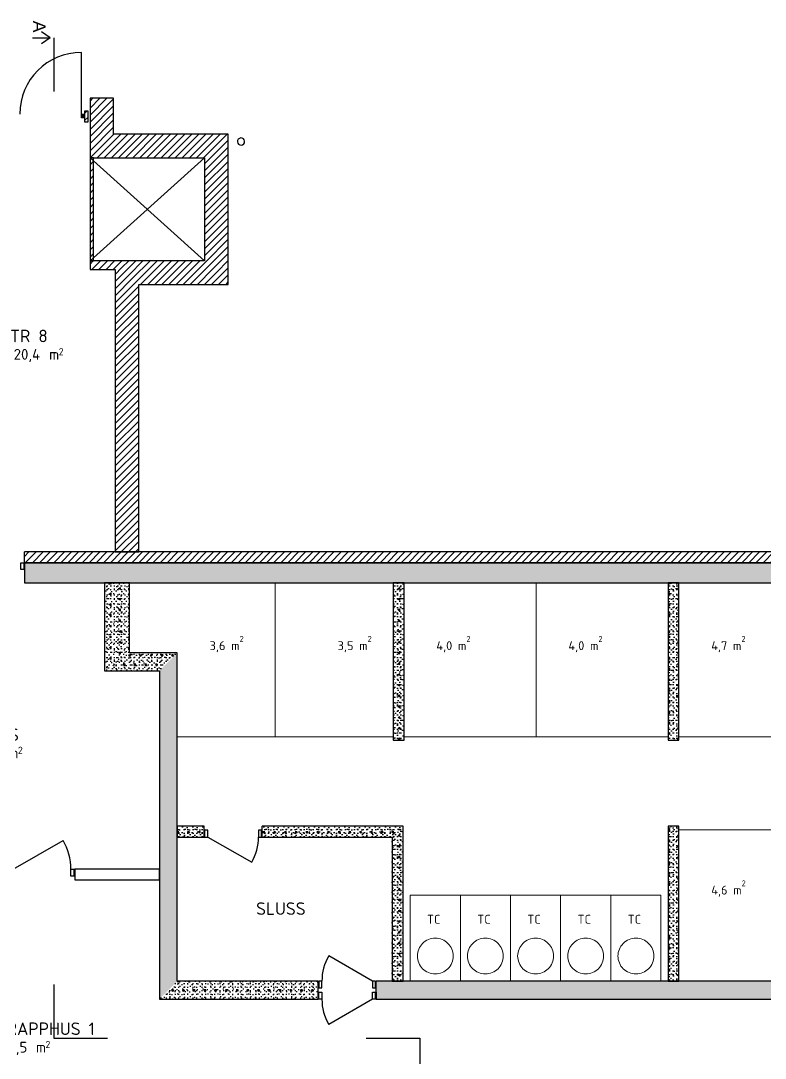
# Model space of a CAD drawing. Header units: metres. Extents: x -0.2 to 76.9, y -5.1 to 21.1.
# Drawn here: x 10.17 to 20.56, y 6.58 to 21.07 of the extents above; entities that cross this region are included whole.
import ezdxf
from ezdxf.enums import TextEntityAlignment as Align

# ---------------------------------------------------------------- set-up
doc = ezdxf.new("R2010")
doc.units = ezdxf.units.M
doc.linetypes.add('A_PSTRECK_2', pattern=[3.8, 2.2, -0.7, 0.2, -0.7])
doc.linetypes.add('DASHED_4', pattern=[7, 4, -3])
for name, color, linetype in [('A--------JA', 3, 'A_PSTRECK_2'), ('A-01SB-----', 3, 'Continuous'), ('A-01SC-----', 7, 'Continuous'), ('A-01SZ-----', 1, 'Continuous'), ('A-27B------', 7, 'Continuous'), ('A-42-------', 1, 'Continuous'), ('A-45B------', 1, 'Continuous'), ('A-A-BIA----', 4, 'DASHED_4'), ('A-A-OVA----', 4, 'Continuous')]:
    doc.layers.add(name, color=color, linetype=linetype)
for name, color, linetype, lineweight in [('A-27---MH1-', 8, 'Continuous', 0), ('A-45C---E--', 1, 'Continuous', 0), ('A-A-RUA----', 3, 'Continuous', 0)]:
    doc.layers.add(name, color=color, linetype=linetype, lineweight=lineweight)
doc.styles.add('GENERATED_STYLE_1', font='arial.ttf')
doc.styles.add('ISO', font='isocpeur.ttf')
pattern_1 = [(45, (0, 0), (-0.04949747, 0.04949747), [])]
pattern_2 = [(180, (0, 0), (0, 0.2598076), [0.025, -0.125]), (180, (-0.075, -0.1299), (0, 0.2598076), [0.025, -0.125]), (240, (0, 0), (-0.225, 0.1299038), [0.025, -0.125]), (240, (-0.15, 2e-17), (-0.225, 0.1299038), [0.025, -0.125]), (300, (-0.025, 3e-18), (0.225, 0.1299038), [0.025, -0.125]), (300, (-0.175, 2e-17), (0.225, 0.1299038), [0.025, -0.125]), (180, (-3e-18, -0.025), (0, 0.05), [0, -0.05, 0, -0.075]), (225, (-0.025, -0.025), (-0.03535534, 0.03535534), [0, -0.0375, 0, -0.0625])]
pattern_3 = [(0, (0, 0), (0, 0.6), [])]
pattern_4 = [(90, (0, 0), (-0.2598076, 0), [0.025, -0.125]), (90, (-0.1299, 0.075), (-0.2598076, 0), [0.025, -0.125]), (150, (0, 0), (0.1299038, 0.225), [0.025, -0.125]), (150, (9e-18, 0.15), (0.1299038, 0.225), [0.025, -0.125]), (210, (2e-18, 0.025), (-0.1299038, 0.225), [0.025, -0.125]), (210, (1e-17, 0.175), (-0.1299038, 0.225), [0.025, -0.125]), (90, (-0.025, 2e-18), (-0.05, 0), [0, -0.05, 0, -0.075]), (135, (-0.025, 0.025), (0.03535534, 0.03535534), [0, -0.0375, 0, -0.0625])]

# ---------------------------------------------------------------- blocks, each defined once
blk = doc.blocks.new('SLUSS_012_11', base_point=(9854, 10973))
at = {"layer": 'A-A-RUA----', "style": 'ISO'}
for tag, height, p in [('ROOM_NAME', 175, (9452, 11188)), ('bFrame', 150, (9502, 10919)), ('DUMMY_377', 150, (9901, 10919)), ('DUMMY_378', 100, (10130, 10931))]:
    blk.add_attdef(tag, text='', height=height, dxfattribs=at).set_placement(p, align=Align.TOP_LEFT)
blk = doc.blocks.new('TRAPPHUS 1_013_12', base_point=(10592, 6864))
at = {"layer": 'A-A-RUA----', "style": 'ISO'}
for tag, height, p in [('ROOM_NAME', 175, (9836, 7080)), ('bFrame', 150, (9886, 6810)), ('DUMMY_377', 150, (10285, 6810)), ('DUMMY_378', 100, (10514, 6822))]:
    blk.add_attdef(tag, text='', height=height, dxfattribs=at).set_placement(p, align=Align.TOP_LEFT)
blk = doc.blocks.new('TR 8_008_33', base_point=(10423, 16539))
at = {"layer": 'A-A-RUA----', "style": 'ISO'}
for tag, height, p in [('ROOM_NAME', 175, (10021, 16754)), ('bFrame', 150, (10071, 16485)), ('DUMMY_377', 150, (10470, 16485)), ('DUMMY_378', 100, (10699, 16496))]:
    blk.add_attdef(tag, text='', height=height, dxfattribs=at).set_placement(p, align=Align.TOP_LEFT)

msp = doc.modelspace()

# ---------------------------------------------------------------- hatches: boundary and pattern name
at = {"layer": 'A-01SC-----', "linetype": 'Continuous'}
h = msp.add_hatch(dxfattribs=at)
h.set_pattern_fill('BRANDSÄKRARE', color=256, scale=0.001, style=0, pattern_type=2)
h.set_pattern_definition(pattern_1)
h.paths.add_polyline_path([(11.466, 19.486), (11.466, 19.985), (11.136, 19.985), (11.136, 19.156)])
h = msp.add_hatch(dxfattribs=at)
h.set_pattern_fill('BRANDSÄKRARE', color=256, scale=0.001, style=0, pattern_type=2)
h.set_pattern_definition(pattern_1)
h.paths.add_polyline_path([(11.136, 19.156), (12.736, 19.156), (13.066, 19.486), (11.466, 19.486)])
h = msp.add_hatch(dxfattribs=at)
h.set_pattern_fill('BRANDSÄKRARE', color=256, scale=0.001, style=0, pattern_type=2)
h.set_pattern_definition(pattern_1)
h.paths.add_polyline_path([(12.736, 19.156), (12.736, 17.716), (13.066, 17.386), (13.066, 19.486)])
h = msp.add_hatch(dxfattribs=at)
h.set_pattern_fill('BRANDSÄKRARE', color=256, scale=0.001, style=0, pattern_type=2)
h.set_pattern_definition(pattern_1)
h.paths.add_polyline_path([(11.486, 17.716), (11.136, 17.716), (11.136, 17.596), (11.486, 17.596)])
h = msp.add_hatch(dxfattribs=at)
h.set_pattern_fill('BRANDSÄKRARE', color=256, scale=0.001, style=0, pattern_type=2)
h.set_pattern_definition(pattern_1)
h.paths.add_polyline_path([(11.486, 17.716), (11.486, 13.651), (11.816, 13.651), (11.816, 17.386)])
h = msp.add_hatch(dxfattribs=at)
h.set_pattern_fill('BRANDSÄKRARE', color=256, scale=0.001, style=0, pattern_type=2)
h.set_pattern_definition(pattern_1)
h.paths.add_polyline_path([(12.736, 17.716), (11.486, 17.716), (11.816, 17.386), (13.066, 17.386)])
h = msp.add_hatch(dxfattribs=at)
h.set_pattern_fill('BRANDSÄKRARE', color=256, scale=0.001, style=0, pattern_type=2)
h.set_pattern_definition(pattern_1)
h.paths.add_polyline_path([(10.222, 13.5), (37.056, 13.5), (37.056, 13.65), (10.222, 13.65)])
h = msp.add_hatch(dxfattribs=at)
h.set_pattern_fill('BETONG__STD_', color=256, scale=0.001, style=0, pattern_type=2)
h.set_pattern_definition(pattern_2)
h.paths.add_polyline_path([(10.222, 13.5), (10.222, 13.405), (10.222, 13.22), (64.506, 13.22), (64.506, 13.405), (64.506, 13.5)])
at = {"layer": 'A-01SZ-----', "linetype": 'Continuous'}
h = msp.add_hatch(dxfattribs=at)
h.set_pattern_fill('BRANDSÄKRARE', color=256, scale=0.001, style=0, pattern_type=2)
h.set_pattern_definition(pattern_1)
h.paths.add_polyline_path([(11.061, 19.805), (11.061, 19.655), (11.111, 19.655), (11.111, 19.805)])
at = {"layer": 'A-27B------', "linetype": 'Continuous'}
h = msp.add_hatch(dxfattribs=at)
h.set_pattern_fill('BRANDSÄKRARE', color=256, scale=0.001, style=0, pattern_type=2)
h.set_pattern_definition(pattern_1)
h.paths.add_polyline_path([(11.136, 19.156), (11.136, 17.716), (11.186, 17.716), (11.186, 19.156)])
h = msp.add_hatch(dxfattribs=at)
h.set_pattern_fill('BETONG__STD_', color=256, scale=0.001, style=0, pattern_type=2)
h.set_pattern_definition(pattern_4)
h.paths.add_polyline_path([(11.336, 13.22), (11.336, 11.99), (11.686, 12.24), (11.686, 13.22)])
h = msp.add_hatch(dxfattribs=at)
h.set_pattern_fill('BETONG__STD_', color=256, scale=0.001, style=0, pattern_type=2)
h.set_pattern_definition(pattern_4)
h.paths.add_polyline_path([(15.368, 13.22), (15.368, 11.02), (15.518, 11.02), (15.518, 13.22)])
h = msp.add_hatch(dxfattribs=at)
h.set_pattern_fill('BETONG__STD_', color=256, scale=0.001, style=0, pattern_type=2)
h.set_pattern_definition(pattern_4)
h.paths.add_polyline_path([(19.204, 13.22), (19.204, 11.02), (19.354, 11.02), (19.354, 13.22)])
h = msp.add_hatch(dxfattribs=at)
h.set_pattern_fill('BETONG__STD_', color=256, scale=0.001, style=0, pattern_type=2)
h.set_pattern_definition(pattern_2)
h.paths.add_polyline_path([(11.336, 11.99), (12.104, 11.99), (12.354, 12.24), (11.686, 12.24)])
h = msp.add_hatch(dxfattribs=at)
h.set_pattern_fill('BETONG__STD_', color=256, scale=0.001, style=0, pattern_type=2)
h.set_pattern_definition(pattern_4)
h.paths.add_polyline_path([(12.104, 11.99), (12.104, 7.407), (12.354, 7.657), (12.354, 12.24)])
h = msp.add_hatch(dxfattribs=at)
h.set_pattern_fill('BETONG__STD_', color=256, scale=0.001, style=0, pattern_type=2)
h.set_pattern_definition(pattern_2)
h.paths.add_polyline_path([(12.354, 9.82), (12.354, 9.67), (12.729, 9.67), (12.729, 9.765), (12.729, 9.82)])
h = msp.add_hatch(dxfattribs=at)
h.set_pattern_fill('BETONG__STD_', color=256, scale=0.001, style=0, pattern_type=2)
h.set_pattern_definition(pattern_2)
h.paths.add_polyline_path([(15.504, 9.82), (13.539, 9.82), (13.539, 9.765), (13.539, 9.67), (15.354, 9.67)])
h = msp.add_hatch(dxfattribs=at)
h.set_pattern_fill('BETONG__STD_', color=256, scale=0.001, style=0, pattern_type=2)
h.set_pattern_definition(pattern_4)
h.paths.add_polyline_path([(15.354, 9.67), (15.354, 7.657), (15.504, 7.657), (15.504, 9.82)])
h = msp.add_hatch(dxfattribs=at)
h.set_pattern_fill('BETONG__STD_', color=256, scale=0.001, style=0, pattern_type=2)
h.set_pattern_definition(pattern_4)
h.paths.add_polyline_path([(19.204, 9.82), (19.204, 7.657), (19.354, 7.657), (19.354, 9.82)])
h = msp.add_hatch(dxfattribs=at)
h.set_pattern_fill('BETONG__STD_', color=256, scale=0.001, style=0, pattern_type=2)
h.set_pattern_definition(pattern_2)
h.paths.add_polyline_path([(12.104, 7.407), (14.32, 7.407), (14.32, 7.502), (14.32, 7.657), (12.354, 7.657)])
h = msp.add_hatch(dxfattribs=at)
h.set_pattern_fill('BETONG__STD_', color=256, scale=0.001, style=0, pattern_type=2)
h.set_pattern_definition(pattern_2)
h.paths.add_polyline_path([(37.694, 7.657), (15.13, 7.657), (15.13, 7.502), (15.13, 7.407), (37.694, 7.407)])
at = {"layer": 'A-42-------', "linetype": 'Continuous'}
msp.add_hatch(color=256, dxfattribs=at).paths.add_polyline_path([(11.061, 19.71), (11.016, 19.71), (11.016, 19.765), (11.061, 19.765)])
h = msp.add_hatch(dxfattribs=at)
h.set_pattern_fill('FALSAD_PLÅT__LIGGANDE_600', color=256, scale=0.001, style=0, pattern_type=2)
h.set_pattern_definition(pattern_3)
h.paths.add_polyline_path([(10.17, 13.405), (10.222, 13.405), (10.222, 13.5), (10.17, 13.5)])
h = msp.add_hatch(dxfattribs=at)
h.set_pattern_fill('FALSAD_PLÅT__LIGGANDE_600', color=256, scale=0.001, style=0, pattern_type=2)
h.set_pattern_definition(pattern_3)
h.paths.add_polyline_path([(12.729, 9.765), (12.729, 9.67), (12.781, 9.67), (12.781, 9.765)])
h = msp.add_hatch(dxfattribs=at)
h.set_pattern_fill('FALSAD_PLÅT__LIGGANDE_600', color=256, scale=0.001, style=0, pattern_type=2)
h.set_pattern_definition(pattern_3)
h.paths.add_polyline_path([(13.487, 9.765), (13.487, 9.67), (13.539, 9.67), (13.539, 9.765)])
h = msp.add_hatch(dxfattribs=at)
h.set_pattern_fill('FALSAD_PLÅT__LIGGANDE_600', color=256, scale=0.001, style=0, pattern_type=2)
h.set_pattern_definition(pattern_3)
h.paths.add_polyline_path([(10.87, 9.125), (10.922, 9.125), (10.922, 9.22), (10.87, 9.22)])
h = msp.add_hatch(dxfattribs=at)
h.set_pattern_fill('FALSAD_PLÅT__LIGGANDE_600', color=256, scale=0.001, style=0, pattern_type=2)
h.set_pattern_definition(pattern_3)
h.paths.add_polyline_path([(14.372, 7.502), (14.32, 7.502), (14.32, 7.407), (14.372, 7.407)])
h = msp.add_hatch(dxfattribs=at)
h.set_pattern_fill('FALSAD_PLÅT__LIGGANDE_600', color=256, scale=0.001, style=0, pattern_type=2)
h.set_pattern_definition(pattern_3)
h.paths.add_polyline_path([(15.13, 7.502), (15.078, 7.502), (15.078, 7.407), (15.13, 7.407)])

# ---------------------------------------------------------------- linework, layer by layer
at = {"layer": 'A--------JA'}
for p, q in [((10.582, 20.83), (10.457, 20.914)), ((10.332, 20.83), (10.582, 20.83)), ((10.582, 20.83), (10.457, 20.747)), ((10.632, 20.83), (10.632, 20.08)), ((10.632, 7.611), (10.632, 6.861)), ((10.632, 6.861), (11.382, 6.861)), ((14.989, 6.861), (15.739, 6.861)), ((15.739, 6.861), (15.739, 6.111))]:
    msp.add_line(p, q, dxfattribs=at)
at = {"layer": 'A-01SB-----'}
for p, q in [((10.922, 9.22), (10.922, 9.125)), ((10.922, 9.125), (10.922, 9.07))]:
    msp.add_line(p, q, dxfattribs=at)
at = {"layer": 'A-01SB-----', "flags": 128}
for points in [[(12.104, 9.22), (10.922, 9.22)], [(12.104, 9.07), (12.104, 9.22)], [(10.922, 9.07), (12.104, 9.07)]]:
    msp.add_lwpolyline(points, dxfattribs=at)
at = {"layer": 'A-01SC-----'}
for p, q in [((10.222, 13.5), (10.222, 13.405)), ((10.222, 13.405), (10.222, 13.22))]:
    msp.add_line(p, q, dxfattribs=at)
at = {"layer": 'A-01SC-----', "flags": 128}
for points in [[(11.466, 19.985), (11.136, 19.985)], [(11.136, 19.985), (11.136, 19.156)], [(11.136, 19.985), (11.136, 19.156)], [(11.466, 19.985), (11.136, 19.985)], [(11.466, 19.486), (11.466, 19.985)], [(11.466, 19.486), (11.466, 19.985)], [(13.066, 19.486), (11.466, 19.486)], [(13.066, 19.486), (11.466, 19.486)], [(13.066, 17.386), (13.066, 19.486)], [(13.066, 17.386), (13.066, 19.486)], [(11.136, 19.156), (12.736, 19.156)], [(11.136, 19.156), (12.736, 19.156)], [(12.736, 19.156), (12.736, 17.716)], [(12.736, 19.156), (12.736, 17.716)], [(11.486, 17.716), (11.136, 17.716)], [(11.136, 17.716), (11.136, 17.596)], [(11.486, 17.716), (11.136, 17.716)], [(11.136, 17.716), (11.136, 17.596)], [(12.736, 17.716), (11.486, 17.716)], [(12.736, 17.716), (11.486, 17.716)], [(11.136, 17.596), (11.486, 17.596)], [(11.136, 17.596), (11.486, 17.596)], [(11.486, 17.596), (11.486, 13.651)], [(11.486, 17.596), (11.486, 13.65)], [(11.816, 13.651), (11.816, 17.386)], [(11.816, 17.386), (13.066, 17.386)], [(11.816, 13.65), (11.816, 17.386)], [(11.816, 17.386), (13.066, 17.386)], [(37.056, 13.65), (10.222, 13.65)], [(11.486, 13.651), (11.816, 13.651)], [(11.486, 13.65), (11.816, 13.65)], [(64.506, 13.5), (10.222, 13.5)], [(10.222, 13.5), (64.506, 13.5)], [(10.222, 13.22), (64.506, 13.22)]]:
    msp.add_lwpolyline(points, dxfattribs=at)
at = {"layer": 'A-01SZ-----'}
for p, q in [((11.061, 19.805), (11.061, 19.655)), ((11.111, 19.805), (11.061, 19.805)), ((11.111, 19.655), (11.111, 19.805)), ((11.061, 19.655), (11.111, 19.655))]:
    msp.add_line(p, q, dxfattribs=at)
at = {"layer": 'A-27---MH1-'}
for p, q in [((11.136, 17.716), (12.736, 19.156)), ((11.136, 19.156), (12.736, 17.716))]:
    msp.add_line(p, q, dxfattribs=at)
at = {"layer": 'A-27B------'}
for p, q in [((12.729, 9.765), (12.729, 9.82)), ((12.729, 9.67), (12.729, 9.765)), ((13.539, 9.765), (13.539, 9.82)), ((13.539, 9.67), (13.539, 9.765)), ((15.078, 7.657), (14.467, 8.01)), ((14.32, 7.502), (14.32, 7.657)), ((15.13, 7.502), (15.13, 7.657)), ((14.32, 7.407), (14.32, 7.502)), ((15.13, 7.407), (15.13, 7.502))]:
    msp.add_line(p, q, dxfattribs=at)
at = {"layer": 'A-27B------', "flags": 128}
for points in [[(11.136, 19.156), (11.136, 17.716)], [(11.186, 19.156), (11.136, 19.156)], [(11.186, 17.716), (11.186, 19.156)], [(11.136, 17.716), (11.186, 17.716)], [(11.336, 13.22), (11.336, 11.99)], [(11.686, 13.22), (11.336, 13.22)], [(11.686, 12.24), (11.686, 13.22)], [(15.368, 13.22), (15.368, 11.02)], [(15.518, 13.22), (15.368, 13.22)], [(15.518, 11.02), (15.518, 13.22)], [(19.204, 13.22), (19.204, 11.02)], [(19.354, 13.22), (19.204, 13.22)], [(19.354, 11.02), (19.354, 13.22)], [(12.354, 12.24), (11.686, 12.24)], [(12.354, 7.657), (12.354, 12.24)], [(11.336, 11.99), (12.104, 11.99)], [(12.104, 11.99), (12.104, 7.407)], [(15.368, 11.02), (15.518, 11.02)], [(19.204, 11.02), (19.354, 11.02)], [(12.729, 9.82), (12.354, 9.82)], [(12.354, 9.82), (12.354, 9.67)], [(15.504, 9.82), (13.539, 9.82)], [(15.504, 7.657), (15.504, 9.82)], [(19.204, 9.82), (19.204, 7.657)], [(19.354, 9.82), (19.204, 9.82)], [(19.354, 7.657), (19.354, 9.82)], [(12.354, 9.67), (12.729, 9.67)], [(13.539, 9.67), (15.354, 9.67)], [(15.354, 9.67), (15.354, 7.657)], [(14.32, 7.657), (12.354, 7.657)], [(25.536, 7.657), (15.13, 7.657)], [(15.354, 7.657), (15.504, 7.657)], [(19.204, 7.657), (19.354, 7.657)], [(12.104, 7.407), (14.32, 7.407)], [(15.13, 7.407), (37.694, 7.407)]]:
    msp.add_lwpolyline(points, dxfattribs=at)
for points in [[(14.33, 7.562), (14.372, 7.562), (14.372, 7.657), (14.33, 7.657)], [(15.078, 7.562), (15.12, 7.562), (15.12, 7.657), (15.078, 7.657)]]:
    msp.add_lwpolyline(points, close=True, dxfattribs=at)
at = {"layer": 'A-27B------'}
msp.add_arc((15.078, 7.657), 0.706, 150, 180, dxfattribs=at)
at = {"layer": 'A-42-------'}
for p, q in [((11.016, 19.765), (11.016, 20.625)), ((11.016, 19.765), (11.061, 19.765)), ((11.016, 19.71), (11.016, 19.765)), ((11.061, 19.71), (11.016, 19.71)), ((11.061, 19.765), (11.061, 19.71)), ((10.222, 13.5), (10.222, 13.65)), ((10.17, 13.405), (10.17, 13.5)), ((10.17, 13.5), (10.222, 13.5)), ((10.212, 13.5), (10.212, 13.405)), ((10.222, 13.5), (10.222, 13.405)), ((10.222, 13.5), (10.222, 13.405)), ((10.222, 13.405), (10.17, 13.405)), ((12.729, 9.765), (12.729, 9.67)), ((12.781, 9.765), (12.729, 9.765)), ((12.729, 9.67), (12.729, 9.765)), ((12.739, 9.67), (12.739, 9.765)), ((12.781, 9.67), (12.781, 9.765)), ((13.487, 9.765), (13.487, 9.67)), ((13.539, 9.765), (13.487, 9.765)), ((13.529, 9.67), (13.529, 9.765)), ((13.539, 9.67), (13.539, 9.765)), ((13.539, 9.67), (13.539, 9.765)), ((10.064, 9.22), (10.762, 9.623)), ((12.729, 9.67), (12.781, 9.67)), ((12.781, 9.67), (13.392, 9.317)), ((13.487, 9.67), (13.539, 9.67)), ((10.87, 9.125), (10.87, 9.22)), ((10.87, 9.22), (10.922, 9.22)), ((10.912, 9.22), (10.912, 9.125)), ((10.922, 9.22), (10.922, 9.125)), ((10.922, 9.22), (10.922, 9.125)), ((10.922, 9.125), (10.87, 9.125)), ((14.32, 7.407), (14.32, 7.502)), ((14.32, 7.502), (14.372, 7.502)), ((14.32, 7.407), (14.32, 7.502)), ((14.372, 7.407), (14.32, 7.407)), ((14.33, 7.407), (14.33, 7.502)), ((14.372, 7.502), (14.372, 7.407)), ((15.078, 7.407), (14.467, 7.054)), ((15.078, 7.407), (15.078, 7.502)), ((15.078, 7.502), (15.13, 7.502)), ((15.13, 7.407), (15.078, 7.407)), ((15.12, 7.407), (15.12, 7.502)), ((15.13, 7.502), (15.13, 7.407)), ((15.13, 7.407), (15.13, 7.502))]:
    msp.add_line(p, q, dxfattribs=at)
for centre, radius, start, end in [((11.016, 19.765), 0.86, 90, 180), ((10.064, 9.22), 0.806, 0, 30), ((12.781, 9.67), 0.706, 330, 0), ((15.078, 7.407), 0.706, 180, 210)]:
    msp.add_arc(centre, radius, start, end, dxfattribs=at)
at = {"layer": 'A-45B------'}
for start, end in [(341.2587, 161.2587), (161.2587, 341.2587)]:
    msp.add_arc((13.243, 19.381), 0.05, start, end, dxfattribs=at)
at = {"layer": 'A-45C---E--', "flags": 128}
for points in [[(11.686, 13.22), (13.718, 13.22), (13.718, 11.07), (12.354, 11.07), (12.354, 12.24), (11.686, 12.24)], [(13.718, 13.22), (15.368, 13.22), (15.368, 11.07), (13.718, 11.07)], [(15.518, 13.22), (17.361, 13.22), (17.361, 11.07), (15.518, 11.07)], [(17.361, 13.22), (19.204, 13.22), (19.204, 11.07), (17.361, 11.07)], [(19.354, 13.22), (21.554, 13.22), (21.554, 11.07), (19.354, 11.07)], [(19.354, 9.77), (21.554, 9.77), (21.554, 7.657), (19.354, 7.657)], [(15.604, 7.657), (16.304, 7.657), (16.304, 8.857), (15.604, 8.857)], [(16.304, 7.657), (17.004, 7.657), (17.004, 8.857), (16.304, 8.857)], [(17.004, 7.657), (17.704, 7.657), (17.704, 8.857), (17.004, 8.857)], [(18.404, 7.657), (17.704, 7.657), (17.704, 8.857), (18.404, 8.857)], [(19.104, 7.657), (18.404, 7.657), (18.404, 8.857), (19.104, 8.857)]]:
    msp.add_lwpolyline(points, close=True, dxfattribs=at)
for points in [[(15.704, 8.007, -0.414214), (15.954, 8.257, -0.414214), (16.204, 8.007, -0.414214), (15.954, 7.757, -0.414214)], [(16.404, 8.007, -0.414214), (16.654, 8.257, -0.414214), (16.904, 8.007, -0.414214), (16.654, 7.757, -0.414214)], [(17.104, 8.007, -0.414214), (17.354, 8.257, -0.414214), (17.604, 8.007, -0.414214), (17.354, 7.757, -0.414214)], [(18.304, 8.007, 0.414214), (18.054, 8.257, 0.414214), (17.804, 8.007, 0.414214), (18.054, 7.757, 0.414214)], [(19.004, 8.007, 0.414214), (18.754, 8.257, 0.414214), (18.504, 8.007, 0.414214), (18.754, 7.757, 0.414214)]]:
    msp.add_lwpolyline(points, format="xyb", close=True, dxfattribs=at)

# ---------------------------------------------------------------- block references
at = {"layer": 'A-A-OVA----'}
ref = msp.add_blockref('TR 8_008_33', (10.423, 16.539), dxfattribs=dict(at, xscale=0.001, yscale=0.001, zscale=0.001))
ref.add_attrib('ROOM_NAME', 'TR 8', dxfattribs={"layer": 'A-A-RUA----', "color": 7, "height": 0.175, "style": 'ISO'}).set_placement((10.021, 16.754), align=Align.TOP_LEFT)
ref.add_attrib('bFrame', '20,4', dxfattribs={"layer": 'A-A-RUA----', "color": 7, "height": 0.15, "style": 'ISO'}).set_placement((10.071, 16.485), align=Align.TOP_LEFT)
ref.add_attrib('DUMMY_377', ' m', dxfattribs={"layer": 'A-A-RUA----', "color": 7, "height": 0.15, "style": 'ISO'}).set_placement((10.47, 16.485), align=Align.TOP_LEFT)
ref.add_attrib('DUMMY_378', '2', dxfattribs={"layer": 'A-A-RUA----', "color": 7, "height": 0.1, "style": 'ISO'}).set_placement((10.699, 16.496), align=Align.TOP_LEFT)
ref = msp.add_blockref('SLUSS_012_11', (9.854, 10.973), dxfattribs=dict(at, xscale=0.001, yscale=0.001, zscale=0.001))
ref.add_attrib('ROOM_NAME', 'SLUSS', dxfattribs={"layer": 'A-A-RUA----', "color": 7, "height": 0.175, "style": 'ISO'}).set_placement((9.452, 11.188), align=Align.TOP_LEFT)
ref.add_attrib('bFrame', '14,3', dxfattribs={"layer": 'A-A-RUA----', "color": 7, "height": 0.15, "style": 'ISO'}).set_placement((9.502, 10.919), align=Align.TOP_LEFT)
ref.add_attrib('DUMMY_377', ' m', dxfattribs={"layer": 'A-A-RUA----', "color": 7, "height": 0.15, "style": 'ISO'}).set_placement((9.901, 10.919), align=Align.TOP_LEFT)
ref.add_attrib('DUMMY_378', '2', dxfattribs={"layer": 'A-A-RUA----', "color": 7, "height": 0.1, "style": 'ISO'}).set_placement((10.13, 10.931), align=Align.TOP_LEFT)
ref = msp.add_blockref('TRAPPHUS 1_013_12', (10.592, 6.864), dxfattribs=dict(at, xscale=0.001, yscale=0.001, zscale=0.001))
ref.add_attrib('ROOM_NAME', 'TRAPPHUS 1', dxfattribs={"layer": 'A-A-RUA----', "color": 7, "height": 0.175, "style": 'ISO'}).set_placement((9.836, 7.08), align=Align.TOP_LEFT)
ref.add_attrib('bFrame', '53,5', dxfattribs={"layer": 'A-A-RUA----', "color": 7, "height": 0.15, "style": 'ISO'}).set_placement((9.886, 6.81), align=Align.TOP_LEFT)
ref.add_attrib('DUMMY_377', ' m', dxfattribs={"layer": 'A-A-RUA----', "color": 7, "height": 0.15, "style": 'ISO'}).set_placement((10.285, 6.81), align=Align.TOP_LEFT)
ref.add_attrib('DUMMY_378', '2', dxfattribs={"layer": 'A-A-RUA----', "color": 7, "height": 0.1, "style": 'ISO'}).set_placement((10.514, 6.822), align=Align.TOP_LEFT)

# ---------------------------------------------------------------- texts
at = {"layer": 'A--------JA', "insert": (10.342, 20.905), "char_height": 0.175, "attachment_point": 9, "rotation": 270, "style": 'GENERATED_STYLE_1'}
msp.add_mtext('\\A1;{\\pt0;\\fArial CYR|b0|i0|c204|p34;A\\fArial CYR|b0|i0|c204|p34;\\fArial CYR|b0|i0|c204|p34;}', dxfattribs=at)
at = {"layer": 'A-45C---E--', "char_height": 0.125, "attachment_point": 7, "style": 'ISO'}
for s, insert in [('{\\fISOCPEUR|b0|i0|c0|p34;3,6 m{\\H0.66x;\\S2^  ;}}', (12.805, 12.25)), ('{\\fISOCPEUR|b0|i0|c0|p34;3,5 m{\\H0.66x;\\S2^  ;}}', (14.591, 12.25)), ('{\\fISOCPEUR|b0|i0|c0|p34;4,0 m{\\H0.66x;\\S2^  ;}}', (15.969, 12.25)), ('{\\fISOCPEUR|b0|i0|c0|p34;4,0 m{\\H0.66x;\\S2^  ;}}', (17.812, 12.25)), ('{\\fISOCPEUR|b0|i0|c0|p34;4,7 m{\\H0.66x;\\S2^  ;}}', (19.805, 12.25)), ('{\\fISOCPEUR|b0|i0|c0|p34;4,6 m{\\H0.66x;\\S2^  ;}}', (19.805, 8.837))]:
    msp.add_mtext(s, dxfattribs=dict(at, insert=insert))
at = {"layer": 'A-A-BIA----', "attachment_point": 7, "style": 'ISO'}
for s, insert, char_height in [('\\A1;{\\fISOCPEUR|b1|i0|c0|p34;SLUSS}', (13.454, 8.583), 0.175), ('\\A1;{\\fISOCPEUR|b0|i0|c0|p34;TC}', (15.839, 8.458), 0.125), ('\\A1;{\\fISOCPEUR|b0|i0|c0|p34;TC}', (16.539, 8.458), 0.125), ('\\A1;{\\fISOCPEUR|b0|i0|c0|p34;TC}', (17.239, 8.458), 0.125), ('\\A1;{\\fISOCPEUR|b0|i0|c0|p34;TC}', (17.939, 8.458), 0.125), ('\\A1;{\\fISOCPEUR|b0|i0|c0|p34;TC}', (18.639, 8.458), 0.125)]:
    msp.add_mtext(s, dxfattribs=dict(at, insert=insert, char_height=char_height))

doc.saveas('drawing.dxf')
